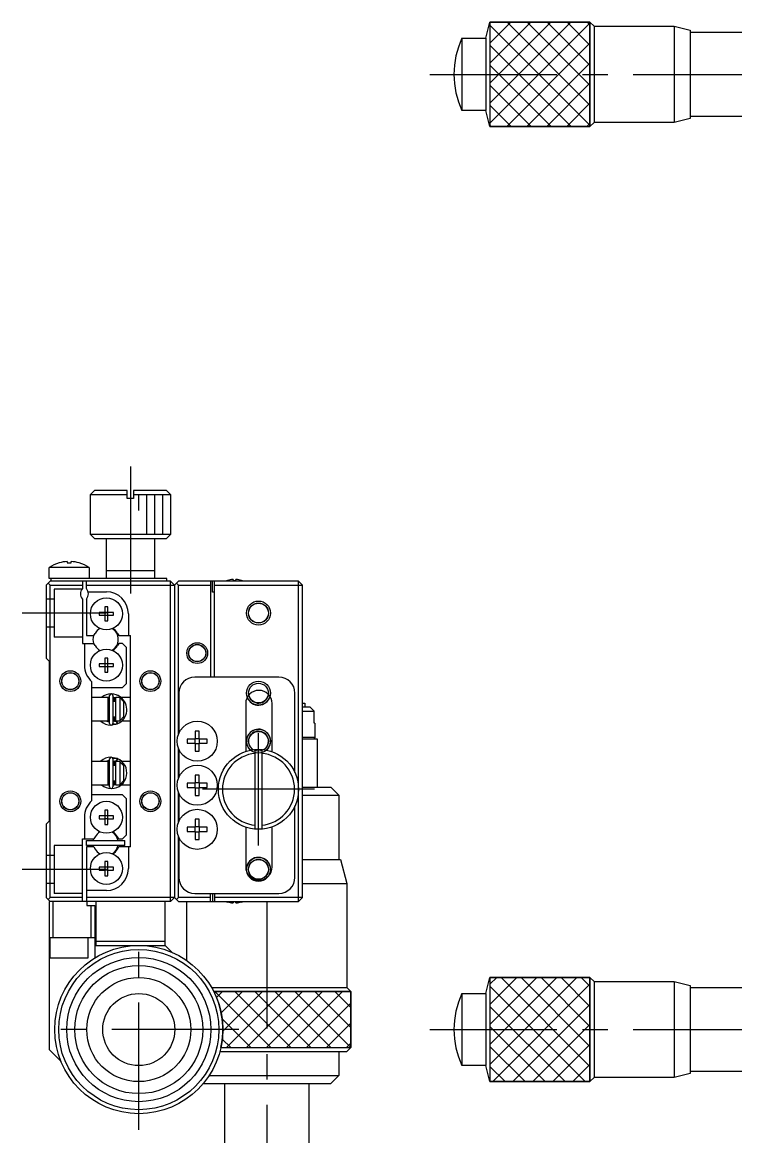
# Model space of a CAD drawing. Extents: x -3 to 377, y -8 to 251.
# Drawn here: x -3 to 86.1, y 103.9 to 243 of the extents above; entities that cross this region are included whole.
import ezdxf

# ---------------------------------------------------------------- set-up
doc = ezdxf.new("R2010")
doc.units = 0
doc.header["$LTSCALE"] = 0.5
doc.linetypes.add('CENTER', pattern=[50.8, 31.75, -6.35, 6.35, -6.35])
doc.linetypes.add('DASHED', pattern=[19.05, 12.7, -6.35])
doc.layers.get('0').update_dxf_attribs({"linetype": 'CONTINUOUS'})
for name, color, linetype in [('CENTER', 1, 'CENTER'), ('MSM_CONTINUOUS', 7, 'CONTINUOUS'), ('MSM_DASHED', 4, 'DASHED'), ('MSM_NARROW', 5, 'CONTINUOUS')]:
    doc.layers.add(name, color=color, linetype=linetype)

msp = doc.modelspace()

# ---------------------------------------------------------------- linework, layer by layer
for p, q in [((54.9, 241), (55.4, 243)), ((55.4, 243), (55.4, 230)), ((67.9, 243), (55.4, 243)), ((67.9, 230), (67.9, 243)), ((67.9, 243), (68.4, 242.5)), ((68.4, 242.5), (68.4, 230.5)), ((68.4, 242.5), (78.4, 242.5)), ((78.4, 242.5), (78.4, 230.5)), ((78.4, 242.5), (80.4, 242)), ((51.913167, 241), (51.913167, 232)), ((51.913167, 241), (54.9, 241)), ((54.9, 241), (54.9, 232)), ((80.4, 242), (80.4, 231)), ((80.4, 241.75), (87.9, 241.75)), ((54.9, 232), (51.913167, 232)), ((55.4, 230), (54.9, 232)), ((80.4, 231), (78.4, 230.5)), ((87.9, 231.25), (80.4, 231.25)), ((55.4, 230), (67.9, 230)), ((68.4, 230.5), (67.9, 230)), ((78.4, 230.5), (68.4, 230.5)), ((5.5, 184.05), (6, 184.55)), ((5.5, 184.05), (10.1, 184.05)), ((5.5, 179.05), (5.5, 184.05)), ((10.1, 184.55), (6, 184.55)), ((10.1, 183.55), (10.1, 184.55)), ((10.9, 184.55), (10.9, 183.55)), ((15, 184.55), (10.9, 184.55)), ((10.9, 184.05), (15.5, 184.05)), ((15, 184.55), (15.5, 184.05)), ((15.5, 184.05), (15.5, 179.05)), ((10.9, 183.55), (10.1, 183.55)), ((15.5, 179.05), (5.5, 179.05)), ((6, 178.55), (5.5, 179.05)), ((6, 178.55), (15, 178.55)), ((7.5, 173.55), (7.5, 178.55)), ((13.5, 178.55), (13.5, 173.55)), ((15.5, 179.05), (15, 178.55)), ((1.588067, 175.519436), (1.59141, 175.512581)), ((2.59, 175.684953), (2.59, 175.512581)), ((2.59, 175.512581), (3.11, 175.512581)), ((3.11, 175.512581), (3.11, 175.684953)), ((4.10859, 175.512581), (4.111933, 175.519436)), ((5.35, 174.941657), (0.35, 174.941657)), ((0.35, 173.55), (0.35, 174.941657)), ((5.35, 174.941657), (5.35, 173.55)), ((7.5, 174.55), (13.5, 174.55)), ((0.5, 173.25), (0, 172.75)), ((0, 172.75), (0, 163.6)), ((0.25, 173), (0.5, 172.75)), ((15.05, 173.55), (0.35, 173.55)), ((15.5, 173.25), (0.5, 173.25)), ((0.5, 172.75), (4.5, 172.75)), ((0.5, 133.75), (0.5, 172.75)), ((0.55, 173.55), (0.55, 173.25)), ((4.5, 173.25), (4.5, 172.311438)), ((5, 172.311438), (5, 173.25)), ((5, 172.75), (16, 172.75)), ((15.05, 173.25), (15.05, 173.55)), ((15.5, 173.25), (16, 172.75)), ((15.5, 133.25), (15.5, 173.25)), ((16.5, 173.25), (16, 172.75)), ((16, 172.75), (16, 133.75)), ((16.25, 173), (16.5, 172.75)), ((31.5, 173.25), (16.5, 173.25)), ((16.5, 154.102936), (16.5, 172.75)), ((16.5, 172.75), (20.5, 172.75)), ((20.5, 173.25), (20.5, 161.25)), ((20.75, 171.85), (20.75, 173.25)), ((21, 161.25), (21, 173.25)), ((21, 172.75), (32, 172.75)), ((22.611384, 173.324144), (22.613639, 173.319522)), ((23.32, 173.439859), (23.32, 173.319522)), ((23.32, 173.319522), (23.68, 173.319522)), ((23.68, 173.319522), (23.68, 173.439859)), ((24.386361, 173.319522), (24.388616, 173.324144)), ((31.5, 133.25), (31.5, 173.25)), ((32, 172.75), (31.5, 173.25)), ((32, 133.75), (32, 172.75)), ((5.218246, 171.9), (7.5, 171.9)), ((21, 171.85), (20.75, 171.85)), ((4.5, 170.988562), (4.5, 165.45)), ((5, 170.988562), (5, 166.45)), ((7.32, 170.036361), (7.32, 169.33)), ((7.68, 170.036361), (7.32, 170.036361)), ((7.68, 169.33), (7.68, 170.036361)), ((6.613639, 169.33), (6.613639, 168.97)), ((7.32, 169.33), (6.613639, 169.33)), ((6.613639, 168.97), (7.32, 168.97)), ((7.330372, 169.319628), (7.32, 169.33)), ((7.330372, 168.980372), (7.32, 168.97)), ((7.32, 168.97), (7.32, 168.263639)), ((7.330372, 169.319628), (7.330372, 168.980372)), ((7.669628, 169.319628), (7.330372, 169.319628)), ((7.330372, 168.980372), (7.669628, 168.980372)), ((7.669628, 169.319628), (7.68, 169.33)), ((7.669628, 168.980372), (7.669628, 169.319628)), ((7.669628, 168.980372), (7.68, 168.97)), ((8.386361, 169.33), (7.68, 169.33)), ((7.68, 168.97), (8.386361, 168.97)), ((7.68, 168.263639), (7.68, 168.97)), ((8.386361, 168.97), (8.386361, 169.33)), ((10.25, 169.15), (10.25, 166.45)), ((7.32, 168.263639), (7.68, 168.263639)), ((5, 166.45), (5.949194, 166.45)), ((5.949194, 166.45), (6.09936, 166.710095)), ((8.90064, 166.710095), (9.050806, 166.45)), ((9.050806, 166.45), (10.5, 166.45)), ((10.5, 140.05), (10.5, 166.45)), ((4.5, 165.45), (5.949194, 165.45)), ((4.75, 165.45), (4.75, 162.75)), ((6.09936, 165.189905), (5.949194, 165.45)), ((9.050806, 165.45), (8.90064, 165.189905)), ((9.5, 165.45), (9.050806, 165.45)), ((9.5, 165.45), (10, 164.95)), ((10, 160.45), (10, 164.95)), ((0.35, 163.25), (0, 163.6)), ((0.35, 163.25), (0.35, 143.25)), ((6.613639, 162.93), (6.613639, 162.57)), ((7.32, 162.93), (6.613639, 162.93)), ((7.32, 163.636361), (7.32, 162.93)), ((7.68, 163.636361), (7.32, 163.636361)), ((7.330372, 162.919628), (7.32, 162.93)), ((7.330372, 162.919628), (7.330372, 162.580372)), ((7.669628, 162.919628), (7.330372, 162.919628)), ((7.669628, 162.919628), (7.68, 162.93)), ((7.669628, 162.580372), (7.669628, 162.919628)), ((7.68, 162.93), (7.68, 163.636361)), ((8.386361, 162.93), (7.68, 162.93)), ((8.386361, 162.57), (8.386361, 162.93)), ((6.613639, 162.57), (7.32, 162.57)), ((7.330372, 162.580372), (7.32, 162.57)), ((7.32, 162.57), (7.32, 161.863639)), ((7.32, 161.863639), (7.68, 161.863639)), ((7.330372, 162.580372), (7.669628, 162.580372)), ((7.669628, 162.580372), (7.68, 162.57)), ((7.68, 162.57), (8.386361, 162.57)), ((7.68, 161.863639), (7.68, 162.57)), ((5.7, 145.829062), (5.7, 160.670938)), ((10, 160.45), (9.5, 159.95)), ((29.05, 161.25), (18.55, 161.25)), ((5.7, 159.95), (9.5, 159.95)), ((5.7, 158.75), (7.7, 158.75)), ((7.906428, 158.740971), (7.699881, 158.699766)), ((7.7, 158.75), (7.7, 155.75)), ((7.906482, 155.453078), (7.906482, 158.953078)), ((8.306482, 158.953078), (8.306482, 155.453078)), ((8.700114, 158.635811), (8.306541, 158.741284)), ((8.443613, 158.60592), (8.431376, 158.597585)), ((8.456258, 158.613628), (8.443613, 158.60592)), ((8.46928, 158.620689), (8.456258, 158.613628)), ((8.482647, 158.627081), (8.46928, 158.620689)), ((8.496325, 158.632786), (8.482647, 158.627081)), ((8.510278, 158.637786), (8.496325, 158.632786)), ((8.5, 158.25), (8.5, 158.634574)), ((8.52447, 158.642066), (8.510278, 158.637786)), ((8.538863, 158.645614), (8.52447, 158.642066)), ((8.55342, 158.648419), (8.538863, 158.645614)), ((8.568101, 158.650472), (8.55342, 158.648419)), ((8.582867, 158.651766), (8.568101, 158.650472)), ((8.597677, 158.652299), (8.582867, 158.651766)), ((8.612492, 158.652068), (8.597677, 158.652299)), ((8.627271, 158.651076), (8.612492, 158.652068)), ((8.641975, 158.649325), (8.627271, 158.651076)), ((8.656565, 158.646821), (8.641975, 158.649325)), ((8.671001, 158.643573), (8.656565, 158.646821)), ((8.685245, 158.639592), (8.671001, 158.643573)), ((8.699261, 158.634889), (8.685245, 158.639592)), ((8.713504, 158.62927), (8.699261, 158.634889)), ((8.7, 155.75), (8.7, 158.75)), ((8.7, 158.75), (9.2, 158.75)), ((8.814893, 159.018088), (8.870057, 158.997361)), ((8.874171, 158.993007), (8.878604, 158.992423)), ((9.2, 158.75), (9.2, 155.75)), ((9.7, 158.166515), (9.2, 158.695683)), ((9.290335, 158.75), (9.290694, 158.75)), ((9.290741, 158.75), (9.290866, 158.75)), ((9.291645, 158.75), (10.5, 158.75)), ((16.55, 159.25), (16.55, 154.229796)), ((31.05, 149.323041), (31.05, 159.25)), ((7.7, 158.25), (7.906482, 158.25)), ((8.306531, 158.357514), (8.306482, 158.352191)), ((8.306482, 158.25), (8.7, 158.25)), ((8.307151, 158.372236), (8.306531, 158.357514)), ((8.308479, 158.386914), (8.307151, 158.372236)), ((8.310512, 158.401514), (8.308479, 158.386914)), ((8.313246, 158.416002), (8.310512, 158.401514)), ((8.316677, 158.430344), (8.313246, 158.416002)), ((8.320797, 158.444506), (8.316677, 158.430344)), ((8.325599, 158.458455), (8.320797, 158.444506)), ((8.331073, 158.472159), (8.325599, 158.458455)), ((8.337207, 158.485583), (8.331073, 158.472159)), ((8.34399, 158.498696), (8.337207, 158.485583)), ((8.351407, 158.511465), (8.34399, 158.498696)), ((8.359442, 158.523859), (8.351407, 158.511465)), ((8.368079, 158.535847), (8.359442, 158.523859)), ((8.377299, 158.547398), (8.368079, 158.535847)), ((8.387081, 158.558482), (8.377299, 158.547398)), ((8.397404, 158.569071), (8.387081, 158.558482)), ((8.408244, 158.579135), (8.397404, 158.569071)), ((8.419577, 158.588649), (8.408244, 158.579135)), ((8.431376, 158.597585), (8.419577, 158.588649)), ((9.7, 156.333485), (9.7, 158.166515)), ((24.9, 157.95), (24.9, 151.987088)), ((28.2, 151.952127), (28.2, 157.95)), ((32, 158), (32.3, 158)), ((32.958327, 157.5), (32, 157.5)), ((32.3, 158), (32.3, 157.5)), ((33.46608, 157), (32.958327, 157.5)), ((7.906482, 156.25), (7.7, 156.25)), ((8.7, 156.25), (8.306482, 156.25)), ((8.306482, 156.053965), (8.306809, 156.040011)), ((8.306809, 156.040011), (8.307843, 156.025316)), ((8.307843, 156.025316), (8.309583, 156.01069)), ((8.309583, 156.01069), (8.312023, 155.996167)), ((8.312023, 155.996167), (8.31516, 155.98178)), ((8.31516, 155.98178), (8.318987, 155.967563)), ((8.318987, 155.967563), (8.323494, 155.953549)), ((8.323494, 155.953549), (8.328673, 155.939771)), ((8.328673, 155.939771), (8.334512, 155.92626)), ((8.334512, 155.92626), (8.341, 155.91305)), ((8.341, 155.91305), (8.348122, 155.90017)), ((8.348122, 155.90017), (8.355863, 155.887653)), ((8.355863, 155.887653), (8.364208, 155.875529)), ((8.364208, 155.875529), (8.373137, 155.863827)), ((8.373137, 155.863827), (8.382633, 155.852578)), ((8.382633, 155.852578), (8.392673, 155.841808)), ((8.392673, 155.841808), (8.403236, 155.831546)), ((8.403236, 155.831546), (8.414298, 155.821819)), ((8.414298, 155.821819), (8.425835, 155.812652)), ((8.5, 155.77167), (8.5, 156.25)), ((9.2, 155.804317), (9.7, 156.333485)), ((32, 157), (33.46608, 157)), ((33.46608, 155.5), (33.46608, 157)), ((7.7, 155.75), (5.7, 155.75)), ((7.565189, 155.749767), (7.671709, 155.714396)), ((7.671709, 155.714396), (7.906431, 155.664898)), ((8.817053, 155.388523), (8.130793, 155.254539)), ((8.335199, 155.407074), (8.303885, 155.421073)), ((8.367334, 155.394587), (8.335199, 155.407074)), ((8.400039, 155.383725), (8.367334, 155.394587)), ((8.433233, 155.374514), (8.400039, 155.383725)), ((8.425835, 155.812652), (8.437819, 155.80407)), ((8.466836, 155.366976), (8.433233, 155.374514)), ((8.437819, 155.80407), (8.450223, 155.796098)), ((8.450223, 155.796098), (8.463018, 155.788756)), ((8.463018, 155.788756), (8.476172, 155.782067)), ((8.500766, 155.361128), (8.466836, 155.366976)), ((8.476172, 155.782067), (8.489655, 155.77605)), ((8.489655, 155.77605), (8.503431, 155.770723)), ((8.534939, 155.356985), (8.500766, 155.361128)), ((8.503431, 155.770723), (8.517468, 155.766103)), ((8.517468, 155.766103), (8.531729, 155.762202)), ((8.531729, 155.762202), (8.546177, 155.759036)), ((8.569273, 155.354557), (8.534939, 155.356985)), ((8.546177, 155.759036), (8.560774, 155.756613)), ((8.560774, 155.756613), (8.575483, 155.754942)), ((8.603685, 155.353849), (8.569273, 155.354557)), ((8.575483, 155.754942), (8.590263, 155.754029)), ((8.590263, 155.754029), (8.605076, 155.753877)), ((8.638089, 155.354864), (8.603685, 155.353849)), ((8.605076, 155.753877), (8.61988, 155.754488)), ((8.61988, 155.754488), (8.634636, 155.755862)), ((8.634636, 155.755862), (8.649305, 155.757993)), ((8.672404, 155.3576), (8.638089, 155.354864)), ((8.649305, 155.757993), (8.663846, 155.760876)), ((8.663846, 155.760876), (8.67822, 155.764503)), ((8.706544, 155.36205), (8.672404, 155.3576)), ((8.67822, 155.764503), (8.692389, 155.768862)), ((8.692389, 155.768862), (8.706315, 155.773941)), ((9.2, 155.75), (8.7, 155.75)), ((8.706315, 155.773941), (8.713504, 155.776886)), ((8.740427, 155.368204), (8.706544, 155.36205)), ((8.716024, 155.776719), (8.73647, 155.785613)), ((8.77397, 155.376048), (8.740427, 155.368204)), ((8.743204, 155.75), (8.74893, 155.741458)), ((8.74893, 155.741458), (8.75495, 155.731893)), ((8.810711, 155.647529), (8.753528, 155.750058)), ((8.75495, 155.731893), (8.761225, 155.721369)), ((8.761225, 155.721369), (8.76771, 155.709959)), ((8.76771, 155.709959), (8.774361, 155.697743)), ((8.80709, 155.385563), (8.77397, 155.376048)), ((8.774361, 155.697743), (8.781132, 155.684804)), ((8.781132, 155.684804), (8.787976, 155.671231)), ((8.787976, 155.671231), (8.794847, 155.657118)), ((8.794847, 155.657118), (8.801696, 155.642562)), ((8.801696, 155.642562), (8.808477, 155.627663)), ((8.839706, 155.396726), (8.80709, 155.385563)), ((8.808477, 155.627663), (8.815143, 155.612525)), ((8.878867, 155.413794), (8.810711, 155.647529)), ((8.815143, 155.612525), (8.821648, 155.59725)), ((8.821648, 155.59725), (8.827948, 155.581946)), ((8.827948, 155.581946), (8.833998, 155.566716)), ((8.833998, 155.566716), (8.839757, 155.551667)), ((8.870057, 155.408795), (8.839706, 155.396726)), ((8.839757, 155.551667), (8.845186, 155.536901)), ((8.845186, 155.536901), (8.850246, 155.522521)), ((8.850246, 155.522521), (8.854904, 155.508625)), ((8.854904, 155.508625), (8.859127, 155.49531)), ((8.859127, 155.49531), (8.862886, 155.482666)), ((8.862886, 155.482666), (8.866154, 155.470782)), ((8.866154, 155.470782), (8.868911, 155.459739)), ((8.868911, 155.459739), (8.871136, 155.449612)), ((8.87945, 155.414139), (8.870019, 155.410103)), ((8.870814, 155.40921), (8.870057, 155.408795)), ((8.872658, 155.41138), (8.870814, 155.40921)), ((8.871136, 155.449612), (8.872814, 155.440473)), ((8.873885, 155.414934), (8.872658, 155.41138)), ((8.872814, 155.440473), (8.873933, 155.432384)), ((8.874471, 155.41957), (8.873885, 155.414934)), ((8.873933, 155.432384), (8.874487, 155.4254)), ((8.874487, 155.4254), (8.874471, 155.41957)), ((9.403926, 155.75), (9.403798, 155.75)), ((10.5, 155.75), (9.404834, 155.75)), ((19.11, 154.50859), (18.59, 154.50859)), ((18.59, 154.50859), (18.59, 153.51)), ((19.11, 153.51), (19.11, 154.50859)), ((33.55, 155.5), (33.46608, 155.5)), ((33.55, 155.5), (33.55, 153.7)), ((17.59141, 153.51), (17.59141, 152.99)), ((18.59, 153.51), (17.59141, 153.51)), ((18.548625, 153.51), (18.548625, 152.99)), ((19.11, 153.551375), (18.59, 153.551375)), ((20.10859, 153.51), (19.11, 153.51)), ((19.151375, 152.99), (19.151375, 153.51)), ((20.10859, 152.99), (20.10859, 153.51)), ((33.55, 153.7), (32, 153.7)), ((33.85, 153.5), (32, 153.5)), ((33.55, 153.7), (33.35, 153.5)), ((33.85, 147.5), (33.85, 153.5)), ((16.5, 148.602936), (16.5, 152.397064)), ((16.55, 152.270204), (16.55, 148.729796)), ((17.59141, 152.99), (18.59, 152.99)), ((18.59, 152.99), (18.59, 151.99141)), ((18.59, 152.948625), (19.11, 152.948625)), ((18.59, 151.99141), (19.11, 151.99141)), ((19.11, 152.99), (20.10859, 152.99)), ((19.11, 151.99141), (19.11, 152.99)), ((26.1, 142.266026), (26.1, 152.233974)), ((26.9, 152.233974), (26.9, 142.266026)), ((5.7, 150.75), (7.7, 150.75)), ((7.676793, 150.787084), (7.565741, 150.750439)), ((7.90646, 150.835106), (7.676793, 150.787084)), ((7.7, 150.75), (7.7, 147.75)), ((7.906482, 147.546922), (7.906482, 151.046922)), ((8.131973, 151.245444), (8.815965, 151.111901)), ((8.303836, 151.078904), (8.315907, 151.084523)), ((8.306482, 151.046922), (8.306482, 147.546922)), ((8.306531, 150.451358), (8.306482, 150.446035)), ((8.307151, 150.46608), (8.306531, 150.451358)), ((8.308479, 150.480758), (8.307151, 150.46608)), ((8.310512, 150.495358), (8.308479, 150.480758)), ((8.313246, 150.509845), (8.310512, 150.495358)), ((8.316677, 150.524187), (8.313246, 150.509845)), ((8.315907, 151.084523), (8.347687, 151.097998)), ((8.320797, 150.53835), (8.316677, 150.524187)), ((8.325599, 150.552299), (8.320797, 150.53835)), ((8.331073, 150.566003), (8.325599, 150.552299)), ((8.337207, 150.579427), (8.331073, 150.566003)), ((8.34399, 150.59254), (8.337207, 150.579427)), ((8.351407, 150.605309), (8.34399, 150.59254)), ((8.347687, 151.097998), (8.380082, 151.109863)), ((8.359442, 150.617703), (8.351407, 150.605309)), ((8.368079, 150.629691), (8.359442, 150.617703)), ((8.377299, 150.641242), (8.368079, 150.629691)), ((8.387081, 150.652326), (8.377299, 150.641242)), ((8.380082, 151.109863), (8.413013, 151.120088)), ((8.397404, 150.662914), (8.387081, 150.652326)), ((8.408244, 150.672979), (8.397404, 150.662914)), ((8.419577, 150.682493), (8.408244, 150.672979)), ((8.413013, 151.120088), (8.446399, 151.12865)), ((8.431376, 150.691429), (8.419577, 150.682493)), ((8.443613, 150.699763), (8.431376, 150.691429)), ((8.456258, 150.707472), (8.443613, 150.699763)), ((8.446399, 151.12865), (8.480159, 151.135529)), ((8.46928, 150.714533), (8.456258, 150.707472)), ((8.482647, 150.720925), (8.46928, 150.714533)), ((8.480159, 151.135529), (8.514209, 151.140709)), ((8.496325, 150.726629), (8.482647, 150.720925)), ((8.510278, 150.73163), (8.496325, 150.726629)), ((8.5, 150.25), (8.5, 150.728326)), ((8.52447, 150.73591), (8.510278, 150.73163)), ((8.514209, 151.140709), (8.548466, 151.144178)), ((8.538863, 150.739458), (8.52447, 150.73591)), ((8.55342, 150.742263), (8.538863, 150.739458)), ((8.548466, 151.144178), (8.582847, 151.145928)), ((8.568101, 150.744315), (8.55342, 150.742263)), ((8.582867, 150.74561), (8.568101, 150.744315)), ((8.582847, 151.145928), (8.617268, 151.145956)), ((8.597677, 150.746143), (8.582867, 150.74561)), ((8.612492, 150.745912), (8.597677, 150.746143)), ((8.627271, 150.74492), (8.612492, 150.745912)), ((8.617268, 151.145956), (8.651645, 151.144261)), ((8.641975, 150.743169), (8.627271, 150.74492)), ((8.656565, 150.740665), (8.641975, 150.743169)), ((8.651645, 151.144261), (8.685895, 151.140849)), ((8.671001, 150.737417), (8.656565, 150.740665)), ((8.685245, 150.733435), (8.671001, 150.737417)), ((8.699261, 150.728732), (8.685245, 150.733435)), ((8.685895, 151.140849), (8.719933, 151.135727)), ((8.713504, 150.723114), (8.699261, 150.728732)), ((8.7, 147.75), (8.7, 150.75)), ((8.7, 150.75), (9.2, 150.75)), ((8.728972, 150.717708), (8.713792, 150.724265)), ((8.719933, 151.135727), (8.753678, 151.128909)), ((8.743204, 150.75), (8.74893, 150.758542)), ((8.74893, 150.758542), (8.75495, 150.768107)), ((8.810711, 150.852471), (8.753528, 150.749942)), ((8.753678, 151.128909), (8.787046, 151.12041)), ((8.75495, 150.768107), (8.761225, 150.778631)), ((8.761225, 150.778631), (8.76771, 150.790041)), ((8.76771, 150.790041), (8.774361, 150.802257)), ((8.774361, 150.802257), (8.781132, 150.815196)), ((8.781132, 150.815196), (8.787976, 150.828769)), ((8.787046, 151.12041), (8.819957, 151.11025)), ((8.787976, 150.828769), (8.794847, 150.842882)), ((8.794847, 150.842882), (8.801696, 150.857438)), ((8.801696, 150.857438), (8.808477, 150.872337)), ((8.808477, 150.872337), (8.815143, 150.887475)), ((8.878867, 151.086206), (8.810711, 150.852471)), ((8.815143, 150.887475), (8.821648, 150.90275)), ((8.819957, 151.11025), (8.852331, 151.098455)), ((8.821648, 150.90275), (8.827948, 150.918054)), ((8.827948, 150.918054), (8.833998, 150.933284)), ((8.833998, 150.933284), (8.839757, 150.948333)), ((8.839757, 150.948333), (8.845186, 150.963099)), ((8.845186, 150.963099), (8.850246, 150.977479)), ((8.850246, 150.977479), (8.854904, 150.991375)), ((8.852331, 151.098455), (8.870057, 151.091205)), ((8.854904, 150.991375), (8.859127, 151.00469)), ((8.859127, 151.00469), (8.862886, 151.017334)), ((8.862886, 151.017334), (8.866154, 151.029218)), ((8.866154, 151.029218), (8.868911, 151.040261)), ((8.868911, 151.040261), (8.871136, 151.050388)), ((8.870814, 151.09079), (8.870057, 151.091205)), ((8.872658, 151.08862), (8.870814, 151.09079)), ((8.871136, 151.050388), (8.872814, 151.059527)), ((8.873885, 151.085066), (8.872658, 151.08862)), ((8.872814, 151.059527), (8.873933, 151.067616)), ((8.874471, 151.08043), (8.873885, 151.085066)), ((8.873933, 151.067616), (8.874487, 151.0746)), ((8.874487, 151.0746), (8.874471, 151.08043)), ((9.2, 150.75), (9.2, 147.75)), ((9.7, 150.166515), (9.2, 150.695683)), ((9.403855, 150.75), (9.403975, 150.75)), ((9.404973, 150.75), (10.5, 150.75)), ((7.7, 150.25), (7.906482, 150.25)), ((8.306482, 150.25), (8.7, 150.25)), ((9.7, 148.333485), (9.7, 150.166515)), ((19.11, 149.00859), (18.59, 149.00859)), ((18.59, 149.00859), (18.59, 148.01)), ((19.11, 148.01), (19.11, 149.00859)), ((7.7, 147.75), (5.7, 147.75)), ((7.69991, 147.800226), (7.906478, 147.759023)), ((7.906482, 148.25), (7.7, 148.25)), ((8.7, 148.25), (8.306482, 148.25)), ((8.306482, 148.147809), (8.306809, 148.133854)), ((8.306574, 147.75872), (8.700181, 147.864216)), ((8.306809, 148.133854), (8.307843, 148.11916)), ((8.307843, 148.11916), (8.309583, 148.104534)), ((8.309583, 148.104534), (8.312023, 148.09001)), ((8.312023, 148.09001), (8.31516, 148.075624)), ((8.31516, 148.075624), (8.318987, 148.061407)), ((8.318987, 148.061407), (8.323494, 148.047393)), ((8.323494, 148.047393), (8.328673, 148.033615)), ((8.328673, 148.033615), (8.334512, 148.020104)), ((8.334512, 148.020104), (8.341, 148.006893)), ((8.341, 148.006893), (8.348122, 147.994014)), ((8.348122, 147.994014), (8.355863, 147.981497)), ((8.355863, 147.981497), (8.364208, 147.969373)), ((8.364208, 147.969373), (8.373137, 147.957671)), ((8.373137, 147.957671), (8.382633, 147.946421)), ((8.382633, 147.946421), (8.392673, 147.935652)), ((8.392673, 147.935652), (8.403236, 147.92539)), ((8.403236, 147.92539), (8.414298, 147.915663)), ((8.414298, 147.915663), (8.425835, 147.906496)), ((8.425835, 147.906496), (8.437819, 147.897914)), ((8.437819, 147.897914), (8.450223, 147.889942)), ((8.450223, 147.889942), (8.463018, 147.8826)), ((8.463018, 147.8826), (8.476172, 147.875911)), ((8.476172, 147.875911), (8.489655, 147.869894)), ((8.489655, 147.869894), (8.503431, 147.864567)), ((8.5, 147.865422), (8.5, 148.25)), ((8.503431, 147.864567), (8.517468, 147.859946)), ((8.517468, 147.859946), (8.531729, 147.856046)), ((8.531729, 147.856046), (8.546177, 147.852879)), ((8.546177, 147.852879), (8.560774, 147.850456)), ((8.560774, 147.850456), (8.575483, 147.848785)), ((8.575483, 147.848785), (8.590263, 147.847872)), ((8.590263, 147.847872), (8.605076, 147.847721)), ((8.605076, 147.847721), (8.61988, 147.848332)), ((8.61988, 147.848332), (8.634636, 147.849705)), ((8.634636, 147.849705), (8.649305, 147.851836)), ((8.649305, 147.851836), (8.663846, 147.85472)), ((8.663846, 147.85472), (8.67822, 147.858346)), ((8.67822, 147.858346), (8.692389, 147.862706)), ((8.692389, 147.862706), (8.706315, 147.867785)), ((9.2, 147.75), (8.7, 147.75)), ((8.706315, 147.867785), (8.713504, 147.87073)), ((8.870057, 147.502639), (8.81216, 147.481023)), ((8.875818, 147.506666), (8.878604, 147.507577)), ((9.2, 147.804317), (9.7, 148.333485)), ((10.5, 147.75), (9.291324, 147.75)), ((17.59141, 148.01), (17.59141, 147.49)), ((18.59, 148.01), (17.59141, 148.01)), ((17.59141, 147.49), (18.59, 147.49)), ((18.548625, 148.01), (18.548625, 147.49)), ((19.11, 148.051375), (18.59, 148.051375)), ((18.59, 147.49), (18.59, 146.49141)), ((20.10859, 148.01), (19.11, 148.01)), ((19.11, 147.49), (20.10859, 147.49)), ((19.11, 146.49141), (19.11, 147.49)), ((19.151375, 147.49), (19.151375, 148.01)), ((20.10859, 147.49), (20.10859, 148.01)), ((32, 147.5), (35.55, 147.5)), ((35.55, 147.5), (36.55, 146.5)), ((9.5, 146.55), (5.7, 146.55)), ((9.5, 146.55), (10, 146.05)), ((16.5, 143.102936), (16.5, 146.897064)), ((16.55, 146.770204), (16.55, 143.229796)), ((18.59, 147.448625), (19.11, 147.448625)), ((18.59, 146.49141), (19.11, 146.49141)), ((32, 146.5), (36.55, 146.5)), ((36.55, 146.5), (36.55, 138.5)), ((10, 141.55), (10, 146.05)), ((31.05, 136.25), (31.05, 145.176959)), ((4.75, 143.75), (4.75, 141.05)), ((6.613639, 143.93), (6.613639, 143.57)), ((7.32, 143.93), (6.613639, 143.93)), ((6.613639, 143.57), (7.32, 143.57)), ((7.32, 144.636361), (7.32, 143.93)), ((7.68, 144.636361), (7.32, 144.636361)), ((7.330372, 143.919628), (7.32, 143.93)), ((7.330372, 143.580372), (7.32, 143.57)), ((7.32, 143.57), (7.32, 142.863639)), ((7.330372, 143.919628), (7.330372, 143.580372)), ((7.669628, 143.919628), (7.330372, 143.919628)), ((7.330372, 143.580372), (7.669628, 143.580372)), ((7.669628, 143.919628), (7.68, 143.93)), ((7.669628, 143.580372), (7.669628, 143.919628)), ((7.669628, 143.580372), (7.68, 143.57)), ((7.68, 143.93), (7.68, 144.636361)), ((8.386361, 143.93), (7.68, 143.93)), ((7.68, 143.57), (8.386361, 143.57)), ((7.68, 142.863639), (7.68, 143.57)), ((8.386361, 143.57), (8.386361, 143.93)), ((19.11, 143.50859), (18.59, 143.50859)), ((18.59, 143.50859), (18.59, 142.51)), ((19.11, 142.51), (19.11, 143.50859)), ((0, 142.9), (0.35, 143.25)), ((0, 142.9), (0, 133.75)), ((7.32, 142.863639), (7.68, 142.863639)), ((17.59141, 142.51), (17.59141, 141.99)), ((18.59, 142.51), (17.59141, 142.51)), ((17.59141, 141.99), (18.59, 141.99)), ((18.548625, 142.51), (18.548625, 141.99)), ((19.11, 142.551375), (18.59, 142.551375)), ((18.59, 141.99), (18.59, 140.99141)), ((18.59, 141.948625), (19.11, 141.948625)), ((20.10859, 142.51), (19.11, 142.51)), ((19.11, 141.99), (20.10859, 141.99)), ((19.11, 140.99141), (19.11, 141.99)), ((19.151375, 141.99), (19.151375, 142.51)), ((20.10859, 141.99), (20.10859, 142.51)), ((24.9, 142.512912), (24.9, 137.55)), ((28.2, 137.55), (28.2, 142.547873)), ((4.5, 141.05), (5.949194, 141.05)), ((4.5, 133.25), (4.5, 141.05)), ((5, 140.85), (9.8, 140.85)), ((5, 140.25), (5, 140.85)), ((6.09936, 141.310095), (5.949194, 141.05)), ((9.050806, 141.05), (8.90064, 141.310095)), ((9.050806, 141.05), (9.5, 141.05)), ((10, 141.55), (9.5, 141.05)), ((9.8, 140.25), (9.8, 140.85)), ((16.5, 133.75), (16.5, 141.397064)), ((16.55, 141.270204), (16.55, 136.25)), ((18.59, 140.99141), (19.11, 140.99141)), ((9.8, 140.25), (5, 140.25)), ((5, 140.05), (5, 133.25)), ((5.949194, 140.05), (5, 140.05)), ((5.949194, 140.05), (6.09936, 139.789905)), ((8.90064, 139.789905), (9.050806, 140.05)), ((10.5, 140.05), (9.050806, 140.05)), ((10.25, 140.05), (10.25, 137.35)), ((7.32, 138.236361), (7.32, 137.53)), ((7.68, 138.236361), (7.32, 138.236361)), ((7.68, 137.53), (7.68, 138.236361)), ((32, 138.5), (36.75, 138.5)), ((36.75, 138.5), (37.55, 135.5)), ((6.613639, 137.53), (6.613639, 137.17)), ((7.32, 137.53), (6.613639, 137.53)), ((6.613639, 137.17), (7.32, 137.17)), ((7.330372, 137.519628), (7.32, 137.53)), ((7.330372, 137.180372), (7.32, 137.17)), ((7.32, 137.17), (7.32, 136.463639)), ((7.32, 136.463639), (7.68, 136.463639)), ((7.330372, 137.519628), (7.330372, 137.180372)), ((7.669628, 137.519628), (7.330372, 137.519628)), ((7.330372, 137.180372), (7.669628, 137.180372)), ((7.669628, 137.519628), (7.68, 137.53)), ((7.669628, 137.180372), (7.669628, 137.519628)), ((7.669628, 137.180372), (7.68, 137.17)), ((8.386361, 137.53), (7.68, 137.53)), ((7.68, 137.17), (8.386361, 137.17)), ((7.68, 136.463639), (7.68, 137.17)), ((8.386361, 137.17), (8.386361, 137.53)), ((32, 135.5), (37.55, 135.5)), ((37.55, 135.5), (37.55, 122.5)), ((0, 133.75), (0.5, 133.25)), ((0.5, 133.75), (0.25, 133.5)), ((4.5, 133.75), (0.5, 133.75)), ((7.5, 134.6), (5, 134.6)), ((16, 133.75), (5, 133.75)), ((15.5, 133.25), (16, 133.75)), ((16, 133.75), (16.5, 133.25)), ((16.5, 133.75), (16.25, 133.5)), ((20.5, 133.75), (16.5, 133.75)), ((18.55, 134.25), (29.05, 134.25)), ((20.5, 133.25), (20.5, 134.25)), ((20.75, 134.25), (20.75, 133.25)), ((21, 134.25), (21, 133.25)), ((32, 133.75), (21, 133.75)), ((31.5, 133.25), (32, 133.75)), ((15.5, 133.25), (0.35, 133.25)), ((0.35, 133.25), (0.35, 114.75)), ((0.85, 128.75), (0.85, 133.25)), ((5.05, 133.25), (5.05, 132.75)), ((5.05, 132.75), (6.05, 132.75)), ((5.55, 132.75), (5.55, 128.75)), ((6.05, 132.75), (6.05, 126.194272)), ((6.2, 133.25), (6.2, 127.75)), ((14.8, 133.25), (14.8, 127.75)), ((16.5, 133.25), (31.5, 133.25)), ((17.55, 125.866844), (17.55, 133.25)), ((22.613639, 133.180478), (22.611384, 133.175856)), ((23.32, 133.180478), (23.32, 133.060141)), ((23.68, 133.180478), (23.32, 133.180478)), ((23.68, 133.060141), (23.68, 133.180478)), ((24.388616, 133.175856), (24.386361, 133.180478)), ((0.35, 128.75), (6.05, 128.75)), ((0.5, 126.15), (0.5, 128.75)), ((5.2, 128.75), (5.2, 126.15)), ((14.8, 128.25), (6.2, 128.25)), ((6.05, 127.75), (14.85, 127.75)), ((14.85, 127.75), (15.70865, 126.89135)), ((5.2, 126.15), (0.5, 126.15)), ((20.643267, 122.5), (37.55, 122.5)), ((37.55, 122.5), (38.05, 122)), ((54.9, 121.75), (55.4, 123.75)), ((55.4, 123.75), (55.4, 110.75)), ((67.9, 123.75), (55.4, 123.75)), ((67.9, 110.75), (67.9, 123.75)), ((67.9, 123.75), (68.4, 123.25)), ((68.4, 123.25), (68.4, 111.25)), ((68.4, 123.25), (78.4, 123.25)), ((78.4, 123.25), (78.4, 111.25)), ((78.4, 123.25), (80.4, 122.75)), ((80.4, 122.75), (80.4, 111.75)), ((80.4, 122.5), (87.9, 122.5)), ((38.05, 122), (20.91416, 122)), ((38.05, 115), (38.05, 122)), ((51.913167, 121.75), (51.913167, 112.75)), ((51.913167, 121.75), (54.9, 121.75)), ((54.9, 121.75), (54.9, 112.75)), ((1.835999, 113.264001), (0.35, 114.75)), ((21.683484, 114.5), (37.55, 114.5)), ((21.806096, 115), (38.05, 115)), ((36.55, 114.5), (36.55, 111.5)), ((38.05, 115), (37.55, 114.5)), ((54.9, 112.75), (51.913167, 112.75)), ((55.4, 110.75), (54.9, 112.75)), ((20.335642, 111.5), (36.55, 111.5)), ((36.55, 111.5), (35.55, 110.5)), ((80.4, 111.75), (78.4, 111.25)), ((87.9, 112), (80.4, 112)), ((19.592854, 110.5), (35.55, 110.5)), ((22.3, 103), (22.3, 110.5)), ((32.8, 110.5), (32.8, 103)), ((55.4, 110.75), (67.9, 110.75)), ((68.4, 111.25), (67.9, 110.75)), ((78.4, 111.25), (68.4, 111.25))]:
    msp.add_line(p, q)
for centre, radius in [((7.5, 169.15), 2), ((26.5, 169.25), 1.5), ((26.5, 169.25), 1.25), ((7.5, 162.75), 2), ((18.85, 164.25), 1.3), ((18.85, 164.25), 1.075), ((3, 160.75), 1.3), ((3, 160.75), 1.075), ((13, 160.75), 1.3), ((13, 160.75), 1.075), ((18.85, 153.25), 2.5), ((26.5, 147.25), 5), ((18.85, 147.75), 2.5), ((3, 145.75), 1.3), ((3, 145.75), 1.075), ((13, 145.75), 1.3), ((13, 145.75), 1.075), ((7.5, 143.75), 2), ((18.85, 142.25), 2.5), ((7.5, 137.35), 2), ((26.5, 137.25), 1.25), ((11.55, 117.25), 10.5), ((11.55, 117.25), 10), ((11.55, 117.25), 9), ((11.55, 117.25), 8), ((11.55, 117.25), 6.5), ((11.55, 117.25), 4.5)]:
    msp.add_circle(centre, radius)
for centre, radius, start, end in [((61.4, 236.5), 10.5, 154.623066, 205.37695085), ((2.85, 171.2), 4.5, 106.285843, 123.748989), ((2.85, 171.2), 4.492483, 93.317816, 106.26943), ((2.85, 171.2), 4.492483, 73.73057, 86.682184), ((2.85, 171.2), 4.5, 56.251011, 73.714157), ((23.5, 170.25), 3.2, 106.122533, 110.364135), ((23.5, 170.25), 3.194933, 93.229709, 106.106712), ((23.5, 170.25), 3.194933, 73.893288, 86.770291), ((23.5, 170.25), 3.2, 69.635857, 73.877467), ((5.25, 171.65), 1, 138.590378, 221.409622), ((4.25, 171.65), 1, 318.590378, 41.40959031), ((7.5, 169.15), 2.75, 0, 90), ((7.614905, 165.835095), 1.75, 121.881533, 150), ((7.4, 165.949999), 1.5875, 302.159423, 57.84066), ((7.385095, 165.835095), 1.75, 30, 58.118467), ((7.4, 165.949999), 1.5875, 161.641525, 198.35838974), ((7.614905, 166.064905), 1.75, 210, 238.118467), ((7.385095, 166.064905), 1.75, 301.881533, 330), ((7.5, 162.75), 2.75, 180, 229.114807), ((18.55, 159.25), 2, 90, 180), ((29.05, 159.25), 2, 0, 90), ((8.105851, 157.205904), 1.945793, 90.819357, 127.466192), ((8.106482, 158.953078), 0.2, 0, 180), ((8.104814, 157.197306), 1.95449, 54.53122, 89.192146), ((8.106477, 157.203076), 1.948828, 293.058301, 54.472608), ((26.55, 157.95), 1.65, 0, 180), ((26.5, 159.25), 1.5, 199.66193, 343.987249), ((26.5, 159.25), 1.25, 191.625779, 352.779417), ((8.108304, 157.207205), 1.952902, 228.268086, 269.156877), ((8.106482, 155.453078), 0.2, 180, 0), ((26.5, 153.25), 1.5, 312.598813, 228.18964893), ((26.5, 153.25), 1.25, 303.12294, 235.94417432), ((26.5, 147.25), 4.5, 95.099689, 264.900311), ((26.5, 147.25), 4.5, 275.099689, 84.900311), ((8.108228, 149.292988), 1.952708, 90.849756, 131.724156), ((8.106482, 151.046922), 0.2, 0, 180), ((8.106084, 149.297068), 1.948849, 270.802857, 66.929414), ((8.105165, 149.292089), 1.943782, 232.513267, 269.294448), ((8.106482, 147.546922), 0.2, 180, 0), ((7.5, 143.75), 2.75, 130.885193, 180), ((7.614905, 140.435095), 1.75, 121.881533, 150), ((7.385095, 140.435095), 1.75, 30, 58.118467), ((7.4, 140.550001), 1.5875, 161.641601, 169.106984), ((7.4, 140.550001), 1.5875, 10.893016, 57.840577), ((7.4, 140.550001), 1.5875, 190.89309, 198.358475), ((7.614905, 140.664905), 1.75, 210, 238.118467), ((7.4, 140.550001), 1.5875, 302.15934, 349.10691), ((7.385095, 140.664905), 1.75, 301.881533, 330), ((26.5, 137.25), 1.5, 325.925286, 194.95483095), ((7.5, 137.35), 2.75, 270, 0), ((26.55, 137.55), 1.65, 180, 0), ((18.55, 136.25), 2, 180, 270), ((29.05, 136.25), 2, 270, 0), ((23.5, 136.25), 3.2, 249.635865, 253.877467), ((23.5, 136.25), 3.194933, 253.893288, 266.770291), ((23.5, 136.25), 3.194933, 273.229709, 286.106712), ((23.5, 136.25), 3.2, 286.122533, 290.364156), ((11.54998, 117.249997), 10.500019, 347.62641631, 26.89651538), ((61.4, 117.25), 10.5, 154.623066, 205.37695085)]:
    msp.add_arc(centre, radius, start, end)
at = {"layer": 'CENTER'}
for p, q in [((47.9, 236.5), (113.65, 236.5)), ((10.5, 187.55), (10.5, 170.55)), ((7.5, 169.25), (-3, 169.25)), ((26.5, 140.25), (26.5, 154.25)), ((33.5, 147.25), (19.5, 147.25)), ((7.5, 137.25), (-3, 137.25)), ((27.55, 133.25), (27.55, 70.5)), ((11.55, 104.75), (11.55, 129.75)), ((24.05, 117.25), (-0.95, 117.25)), ((47.9, 117.25), (148.4, 117.25))]:
    msp.add_line(p, q, dxfattribs=at)
at = {"layer": 'MSM_CONTINUOUS'}
for p, q in [((55.4, 243), (55.4, 230)), ((55.4, 243), (67.9, 243)), ((67.9, 243), (67.9, 230)), ((67.9, 230), (55.4, 230)), ((55.4, 123.75), (55.4, 110.75)), ((55.4, 123.75), (67.9, 123.75)), ((67.9, 123.75), (67.9, 110.75)), ((20.91416, 122), (38.05, 122)), ((38.05, 122), (38.05, 115)), ((21.806096, 115), (38.05, 115)), ((67.9, 110.75), (55.4, 110.75))]:
    msp.add_line(p, q, dxfattribs=at)
for centre, radius in [((26.5, 169.25), 1.2295), ((18.85, 164.25), 1.0565), ((3, 160.75), 1.0565), ((13, 160.75), 1.0565), ((26.5, 159.25), 1.2295), ((26.5, 153.25), 1.2295), ((3, 145.75), 1.0565), ((13, 145.75), 1.0565), ((26.5, 137.25), 1.2295)]:
    msp.add_circle(centre, radius, dxfattribs=at)
at = {"layer": 'MSM_DASHED'}
for p, q in [((1, 172.25), (1, 166.25)), ((4.5, 172.25), (1, 172.25)), ((1, 171), (0, 171)), ((1, 167.5), (0, 167.5)), ((4.5, 166.25), (1, 166.25)), ((1, 140.25), (1, 134.25)), ((4.5, 140.25), (1, 140.25)), ((1, 139), (0, 139)), ((1, 135.5), (0, 135.5)), ((4.5, 134.25), (1, 134.25))]:
    msp.add_line(p, q, dxfattribs=at)
at = {"layer": 'MSM_NARROW'}
for p, q in [((55.5, 243), (55.4, 242.9)), ((58, 243), (55.4, 240.4)), ((60.5, 243), (55.4, 237.9)), ((63, 243), (55.4, 235.4)), ((65.5, 243), (55.4, 232.9)), ((67.9, 242.9), (55.4, 230.4)), ((67.9, 230.15), (55.4, 242.65)), ((67.9, 232.65), (57.55, 243)), ((67.9, 235.15), (60.05, 243)), ((67.9, 237.65), (62.55, 243)), ((67.9, 240.15), (65.05, 243)), ((67.9, 242.65), (67.55, 243)), ((65.55, 230), (55.4, 240.15)), ((67.9, 240.4), (57.5, 230)), ((63.05, 230), (55.4, 237.65)), ((67.9, 237.9), (60, 230)), ((60.55, 230), (55.4, 235.15)), ((67.9, 235.4), (62.5, 230)), ((58.05, 230), (55.4, 232.65)), ((67.9, 232.9), (65, 230)), ((55.55, 230), (55.4, 230.15)), ((67.9, 230.4), (67.5, 230)), ((11.5, 184.05), (11.5, 182.05)), ((12.5, 184.05), (12.5, 179.05)), ((13.5, 184.05), (13.5, 179.05)), ((14.5, 184.05), (14.5, 179.05)), ((56.25, 123.75), (55.4, 122.9)), ((58.75, 123.75), (55.4, 120.4)), ((61.25, 123.75), (55.4, 117.9)), ((63.75, 123.75), (55.4, 115.4)), ((66.25, 123.75), (55.4, 112.9)), ((67.3, 110.75), (55.4, 122.65)), ((67.9, 122.9), (55.75, 110.75)), ((67.9, 112.65), (56.8, 123.75)), ((67.9, 115.15), (59.3, 123.75)), ((67.9, 117.65), (61.8, 123.75)), ((67.9, 120.15), (64.3, 123.75)), ((67.9, 122.65), (66.8, 123.75)), ((28.05, 115), (21.05, 122)), ((22, 122), (21.255696, 121.255696)), ((24.5, 122), (21.8399, 119.3399)), ((27, 122), (22.048004, 117.048004)), ((29.5, 122), (22.5, 115)), ((30.55, 115), (23.55, 122)), ((32, 122), (25, 115)), ((33.05, 115), (26.05, 122)), ((34.5, 122), (27.5, 115)), ((35.55, 115), (28.55, 122)), ((37, 122), (30, 115)), ((38.05, 115), (31.05, 122)), ((38.05, 117.5), (33.55, 122)), ((38.05, 120), (36.05, 122)), ((38.05, 120.55), (32.5, 115)), ((64.8, 110.75), (55.4, 120.15)), ((67.9, 120.4), (58.25, 110.75)), ((25.55, 115), (21.964701, 118.585299)), ((38.05, 118.05), (35, 115)), ((62.3, 110.75), (55.4, 117.65)), ((67.9, 117.9), (60.75, 110.75)), ((23.05, 115), (21.982957, 116.067043)), ((38.05, 115.55), (37.5, 115)), ((59.8, 110.75), (55.4, 115.15)), ((67.9, 115.4), (63.25, 110.75)), ((67.9, 112.9), (65.75, 110.75)), ((57.3, 110.75), (55.4, 112.65))]:
    msp.add_line(p, q, dxfattribs=at)
for centre, radius in [((26.5, 169.25), 1.5), ((18.85, 164.25), 1.3), ((3, 160.75), 1.3), ((13, 160.75), 1.3), ((26.5, 159.25), 1.5), ((26.5, 153.25), 1.5), ((3, 145.75), 1.3), ((13, 145.75), 1.3), ((26.5, 137.25), 1.5)]:
    msp.add_circle(centre, radius, dxfattribs=at)

doc.saveas('drawing.dxf')
